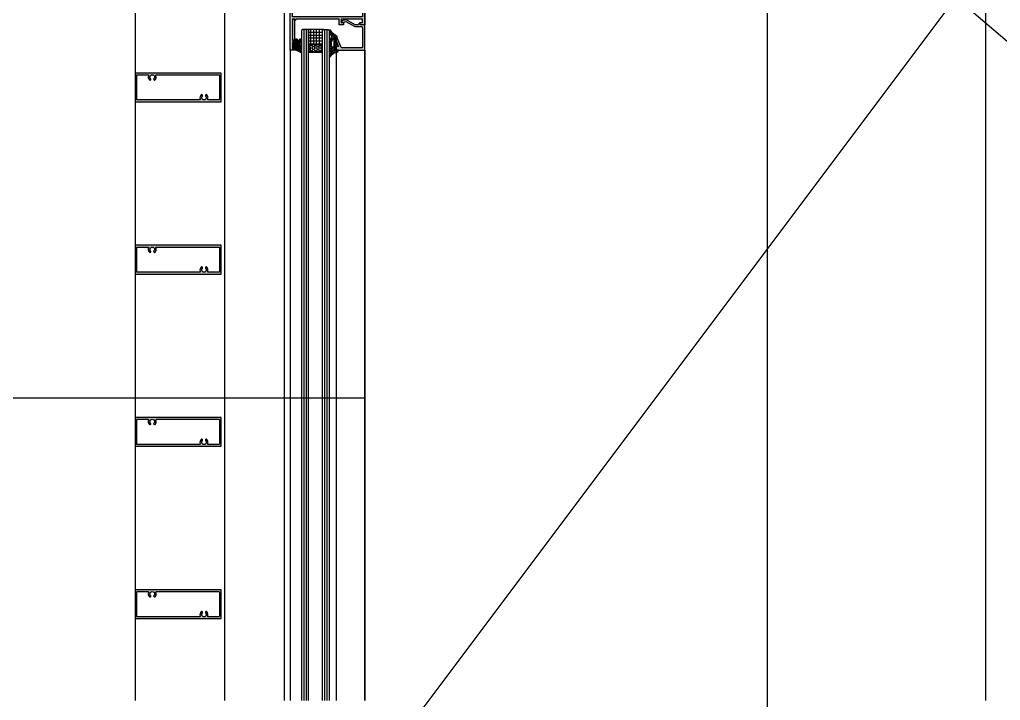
# Model space of a CAD drawing. Header units: millimetres. Extents: x 12351878 to 12381578, y 696206 to 738256.
# Drawn here: x 12366234 to 12367088, y 710082 to 710675 of the extents above; entities that cross this region are included whole.
import ezdxf

# ---------------------------------------------------------------- set-up
doc = ezdxf.new("R2010")
doc.units = ezdxf.units.MM
doc.header["$LTSCALE"] = 1000
doc.linetypes.add('HIDDENX2', pattern=[19.049999999999997, 12.7, -6.35])
for name, color, linetype in [('DIM_LEAD', 3, 'Continuous'), ('ELASTOMER-V', 241, 'Continuous'), ('EXTRUSION-V', 141, 'Continuous'), ('EXTRUSION1', 4, 'Continuous'), ('GLASS', 1, 'Continuous'), ('GLASS-V', 11, 'Continuous'), ('GZDI-J建筑-立面-后可见线', 252, 'Continuous'), ('SFC-ELASTOMER', 6, 'Continuous'), ('SFC-ELASTOMER-V', 241, 'Continuous'), ('SILICONE', 8, 'Continuous'), ('SILICONE-V', 9, 'Continuous'), ('STEEL-V', 71, 'Continuous'), ('SYMBOL', 7, 'Continuous'), ('型材断面填充', 254, 'Continuous')]:
    doc.layers.add(name, color=color, linetype=linetype)

# ---------------------------------------------------------------- blocks, each defined once
blk = doc.blocks.new('*U106')
at = {"layer": 'GLASS-V'}
h = blk.add_hatch(dxfattribs=at)
h.set_pattern_fill('HONEY', color=256, scale=10, angle=90.00000000005129, style=0)
h.set_pattern_definition([(90, (-12321.03796408039, 33808.00888865561), (1.082531749998322, 1.875000000000968), [1.25, -2.5]), (330.0000000000513, (-12321.03796408039, 33808.00888865561), (1.0825317570975, -1.874999995902255), [1.249999999999999, -2.499999999999999]), (30.00000000005117, (-12321.03796408039, 33808.00888865561), (2.165063507095822, 4.098712834856191e-09), [-2.5, 1.25])])
edge = h.paths.add_edge_path()
edge.add_arc((14.79910929997827, 4.750000000013268), 0.1999999999812534, 218.0000000213002, 270.000000021352, ccw=False)
edge.add_line((14.64150714931748, 4.626867704901088), (13.34239784976671, 6.289651782244619))
edge.add_arc((13.50000000039878, 6.412784077275204), 0.1999999999083817, 180.0000000158608, 218.0000000079471, ccw=False)
edge.add_line((13.3000000004904, 6.41278407721984), (13.29999999999927, 9.999999999992724))
edge.add_line((13.29999999999927, 9.999999999992724), (13.30000000049768, 13.58721592276561))
edge.add_arc((13.5000000005751, 13.58721592276845), 0.2000000000774289, 142.0000000087279, 180.0000000008142, ccw=False)
edge.add_line((13.34239784977399, 13.71034821785724), (14.64150714932475, 15.37313229507708))
edge.add_arc((14.79910930010489, 15.25000000002311), 0.2000000000394607, 90.00000001283718, 142.0000000128891, ccw=False)
edge.add_line((14.79910930006008, 15.45000000006257), (19.5, 15.4500000000553))
edge.add_arc((19.49999999997081, 15.25000000001447), 0.2000000000408306, -8.31317947813659e-09, 89.99999999163788, ccw=False)
edge.add_line((19.70000000001164, 15.24999999998545), (19.70000000000437, 4.749999999985448))
edge.add_arc((19.50000000002174, 4.750000000014637), 0.199999999982623, 269.99999999168676, 359.99999999163794, ccw=False)
edge.add_line((19.49999999999272, 4.550000000032014), (14.79910930005281, 4.550000000032014))
at = {"layer": 'SILICONE'}
h = blk.add_hatch(dxfattribs=at)
h.set_pattern_fill('DOTS', color=256, scale=3, angle=180.0000000000513, style=0)
h.set_pattern_definition([(180.0000000000513, (-6374.462927372681, 31639.097399508), (-0.09374999999983223, -0.1875000000000839), [0, -0.1875])])
edge = h.paths.add_edge_path()
edge.add_arc((-1.941122037311656, 14.79360796127968), 14.98974681236924, -4.61622269054061, 4.616222691750124, ccw=False)
edge.add_arc((13.47346561249102, 13.59635244526662), 0.4735537580721675, 140.894493704969, 181.1055062821419, ccw=False)
edge.add_line((13.10599462369282, 13.89504666043649), (14.40510392324359, 15.55783073766361))
edge.add_arc((14.79910930004684, 15.24999999998005), 0.5000000000126767, 89.99999999806562, 141.9999999981204, ccw=False)
edge.add_line((14.79910930006372, 15.74999999999272), (14.79910930006372, 15.99999999999272))
edge.add_line((14.79910930006372, 15.99999999999272), (13.0000000004693, 15.99999999999272))
h = blk.add_hatch(dxfattribs=at)
h.set_pattern_fill('DOTS', color=256, scale=3, angle=270.0000000000513, style=0)
h.set_pattern_definition([(270, (-6374.462927372681, 31639.097399508), (0.1875000000000839, -0.09374999999983223), [0, -0.1875])])
edge = h.paths.add_edge_path()
edge.add_arc((-1.941122037320786, 5.206392038844714), 14.98974681236928, 355.3837773081634, 364.6162226904543)
edge.add_arc((13.47346561248374, 6.403647554835247), 0.4735537580721674, 178.8944937178582, 219.1055062950311)
edge.add_line((13.10599462368555, 6.104953339665371), (14.40510392323631, 4.442169262314565))
edge.add_arc((14.79910930003028, 4.749999999998033), 0.5000000000053094, 218.000000002526, 270.0000000025807)
edge.add_line((14.79910930005281, 4.249999999992724), (14.79910930005281, 3.999999999992724))
edge.add_line((14.79910930005281, 3.999999999992724), (13.00000000045839, 4.000000000109139))
at = {"layer": 'SILICONE-V'}
h = blk.add_hatch(dxfattribs=at)
h.set_pattern_fill('ANSI37', color=256, scale=20, angle=135.0000000000513, style=0)
h.set_pattern_definition([(180.0000000000513, (-12319.03796408017, 33830.00888865561), (2.236993838300213e-12, -2.5), []), (270, (-12319.03796408017, 33830.00888865561), (2.5, 2.236993838300213e-12), [])])
edge = h.paths.add_edge_path()
edge.add_line((-1.178588718175888e-06, 16.99999986984767), (-1.091393642127514e-11, 3))
edge.add_line((-1.091393642127514e-11, 3), (0.9999999997562554, 4))
edge.add_line((0.9999999997562554, 4), (13.00000000045839, 4.000000001156877))
edge.add_arc((-2.77388727136618, 5.2321067786348), 15.82193435630852, 355.533664682018, 364.4663353396363)
edge.add_line((12.99999999999272, 6.464213562074292), (13, 13.53578643802757))
edge.add_arc((-1.768796351073247, 14.7678932218228), 14.82010232036705, 355.2310656027148, 364.7689343754617)
edge.add_line((13.0000000004693, 15.99999999999272), (0.9999999997671694, 16))
edge.add_line((0.9999999997671694, 16), (-1.178588718175888e-06, 16.99999986984767))
at = {"layer": 'GLASS'}
for points in [[(584.2326292899611, 15.99999999280687), (1.000000000014552, 16), (1.455191522836685e-11, 17), (2.182787284255028e-11, 21), (1.000000000021828, 22), (584.2326292899666, 21.99999999281414)], [(584.2326292899502, 3.999999992814141), (1.000000000003638, 4), (3.637978807091713e-12, 3), (-3.637978807091713e-12, -1), (0.999999999996362, -2), (584.2326292899393, -2.000000007193135)]]:
    blk.add_lwpolyline(points, dxfattribs=at)
at = {"layer": 'GLASS-V'}
for p, q in [((2.182787284255028e-11, 20), (584.2326292899647, 19.99999999281414)), ((1.818989403545856e-11, 18), (584.2326292899611, 17.99999999281414)), ((20, 13.16642135647999, -1.7978881e-09), (19.70000000001164, 13.1664213565964, -1.7978881e-09)), ((19.99999999976717, 12.58357864349091, -1.7978881e-09), (19.70000000001164, 12.58357864349091, -1.7978881e-09)), ((3.637978807091713e-12, 2), (584.2326292899484, 1.999999992806865)), ((0, 0), (584.2326292899411, -7.19313523850807e-09)), ((19.99999999975989, 7.416421356596402, -1.7978881e-09), (19.70000000000437, 7.416421356596402, -1.7978881e-09)), ((19.99999999999272, 6.83357864349091, -1.7978881e-09), (19.70000000000437, 6.83357864349091, -1.7978881e-09))]:
    blk.add_line(p, q, dxfattribs=at)
for points in [[(12.99999999999636, 9.999999999992724), (13.00000000049477, 13.58721592288202, -0.1673426090458938), (13.10599462369282, 13.89504666043649), (14.40510392324359, 15.55783073766361, -0.2308681911258128), (14.79910930006372, 15.74999999999272), (19.50000000000364, 15.74999999998545, -0.4142135623728181), (20, 15.24999999998545), (19.99999999999636, 9.999999999985448), (19.99999999999272, 4.749999999985448, -0.4142135623728182), (19.49999999999272, 4.249999999985448), (14.79910930005281, 4.249999999992724, -0.2308681911258127), (14.40510392323631, 4.442169262314565), (13.10599462368555, 6.104953339665371, -0.1673426090458939), (13.00000000048749, 6.41278407721984)], [(14.79910930005281, 4.550000000032014, -0.2308681911258009), (14.64150714931748, 4.626867704901088), (13.34239784976671, 6.289651782244619, -0.1673426090459228), (13.3000000004904, 6.41278407721984), (13.29999999999927, 9.999999999992724), (13.30000000049768, 13.58721592276561, -0.1673426090459228), (13.34239784977399, 13.71034821785724), (14.64150714932475, 15.37313229507708, -0.2308681911258008), (14.79910930006008, 15.45000000006257), (19.5, 15.4500000000553, -0.4142135623728455), (19.70000000001164, 15.24999999998545), (19.70000000000437, 4.749999999985448, -0.4142135623728457), (19.49999999999272, 4.550000000032014)]]:
    blk.add_lwpolyline(points, format="xyb", close=True, dxfattribs=at)
at = {"layer": 'SILICONE'}
for points in [[(-1.178588718175888e-06, 16.99999986984767), (-1.091393642127514e-11, 3), (0.9999999997562554, 4), (13.00000000045839, 4.000000001156877, 0.0389958772070897), (12.99999999999272, 6.464213562074292), (13, 13.53578643802757, 0.0416408462732699), (13.0000000004693, 15.99999999999272), (0.9999999997671694, 16)], [(13.0000000004693, 15.99999999999272, -0.0403059478358171), (13.00000000049477, 13.58721592288202, -0.1772764773543967), (13.10599462369282, 13.89504666043649), (14.40510392324359, 15.55783073766361, -0.2308681911258145), (14.79910930006372, 15.74999999999272), (14.79910930006372, 15.99999999999272)], [(13.00000000045839, 4.000000000109139, 0.040305947835817), (13.00000000048749, 6.41278407721984, 0.1772764773543967), (13.10599462368555, 6.104953339665371), (14.40510392323631, 4.442169262314565, 0.2308681911258146), (14.79910930005281, 4.249999999992724), (14.79910930005281, 3.999999999992724)]]:
    blk.add_lwpolyline(points, format="xyb", close=True, dxfattribs=at)
blk = doc.blocks.new('20210922-JT02')
at = {"layer": 'ELASTOMER-V'}
h = blk.add_hatch(dxfattribs=at)
h.set_pattern_fill('DOTS', color=256, scale=12, style=0)
h.set_pattern_definition([(0, (-10610.58331322278, 21230.3645781312), (0.375, 0.75), [0, -0.75])])
edge = h.paths.add_edge_path(flags=16)
edge.add_line((0.6910841894350597, 2.49998480395152), (0.6910841894350597, 1.675421803949575))
edge.add_arc((0.3910848287120502, 1.675421878102777), 0.2999993607230186, 259.3503806173094, 359.9999858377515, ccw=False)
edge.add_arc((-0.008915810565667925, 0.5598856767645793), 0.8900993528646544, 67.225649787435, 112.774350212565)
edge.add_arc((-0.408916449843386, 1.675421878102777), 0.2999993607230186, 180.0000141622484, 280.6496193826906, ccw=False)
edge.add_line((-0.7089158105663955, 1.675421803949575), (-0.7089158105663955, 2.49998480395152))
edge.add_arc((-0.2089161841039872, 2.499985177489112), 0.4999996264625478, 89.99995719571302, 180.0000428042869, ccw=False)
edge.add_line((-0.2089158105663955, 2.99998480395152), (0.1910841894350597, 2.99998480395152))
edge.add_arc((0.1910845629726514, 2.499985177489112), 0.499999626462548, -4.2804286920272716e-05, 90.00004280428698, ccw=False)
edge = h.paths.add_edge_path()
edge.add_arc((3.908976698235549, 3.39998466233632), 0.2999998583939332, 270.0000938131097, 324.9999979712421, ccw=False)
edge.add_line((3.908977189439611, 3.099984803942789), (2.403785189417249, 3.099984803942789))
edge.add_line((2.403785189417249, 3.099984803942789), (2.068730189414055, 3.189762803951453))
edge.add_arc((1.991084587162095, 2.899984614490366), 0.3000003977270949, 75.00004235583343, 179.9999638167446)
edge.add_line((1.69108418943506, 2.899984803945699), (1.69108418943506, 2.080182803947537))
edge.add_arc((1.991084391983804, 2.080182630489508), 0.3000002025487946, 179.9999668719791, 254.9999136747344)
edge.add_line((1.913438189432782, 1.790404803941783), (2.242848189438519, 1.702139803943282))
edge.add_arc((2.191084571346175, 1.50895459830513), 0.1999999895886631, -49.99996154053548, 75.00005582718899, ccw=False)
edge.add_line((2.319642189431761, 1.355745803950413), (1.519015189413039, 0.6839408039450063))
edge.add_arc((0.8762272322286776, 1.44998638337992), 1.00000109383591, 252.3086814419097, 309.9999734026964, ccw=False)
edge.add_arc((-0.00891581058021984, -0.532587357594539), 1.182572815288895, 60.55969730583502, 119.440302694165)
edge.add_arc((-0.8940588533891173, 1.44998638337992), 1.00000109383591, 230.0000265973036, 287.6913185580903, ccw=False)
edge.add_line((-1.536846810573479, 0.6839408039450063), (-2.337473810563097, 1.355745803950413))
edge.add_arc((-2.208916192477511, 1.50895459830513), 0.1999999895886633, 104.99994417281101, 229.9999615405355, ccw=False)
edge.add_line((-2.260679810569854, 1.702139803943282), (-1.931269810564118, 1.790404803941783))
edge.add_arc((-2.00891601311514, 2.080182630489508), 0.3000002025487944, 285.0000863252656, 360.0000331280209)
edge.add_line((-1.708915810566396, 2.080182803947537), (-1.708915810566396, 2.899984803945699))
edge.add_arc((-2.008916208307983, 2.8999846144792), 0.3000003977416469, 3.61853879368947e-05, 104.9999576462991)
edge.add_line((-2.086561810574494, 3.189762803951453), (-2.421616810577689, 3.099984803942789))
edge.add_line((-2.421616810577689, 3.099984803942789), (-5.308915810554026, 3.099984803942789))
edge.add_arc((-5.308916034683858, 3.39998457983042), 0.2999997758877149, 179.9999571971026, 270.00004280567657, ccw=False)
edge.add_line((-5.608915810571489, 3.399984803945699), (-5.608915810571489, 3.575720803950389))
edge.add_arc((-5.308915322956496, 3.575720533259821), 0.3000004876151148, 135.0000292946491, 179.9999483019936, ccw=False)
edge.add_line((-5.521047810569144, 3.787852803950955), (-5.296783810579655, 4.012116803940444))
edge.add_arc((-5.084651539881245, 3.79998431631023), 0.3000004876326806, 90.00005169661682, 134.9999707039613, ccw=False)
edge.add_line((-5.084651810564537, 4.099984803942789), (-3.908915810559847, 4.099984803942789))
edge.add_arc((-3.908915790419506, 4.299984858695594), 0.2000000547528061, 269.9999942302188, 408.3414742456102)
edge.add_arc((-17.10208216542537, -3.617025141553972), 15.57730444825742, 31.18696945884513, 40.4353869118337)
edge.add_arc((-4.908915162331188, 7.099970669671747), 0.7000004784896596, 114.05715806726491, 241.2501605951819, ccw=False)
edge.add_arc((0.00684313899150002, -20.3076352302267), 28.52498500155421, 95.72597707601437, 100.50581458349228, ccw=False)
edge.add_arc((-2.340267341341215, 3.100046960093861), 4.999923617367508, 89.999948080232, 95.72604241663782, ccw=False)
edge.add_line((-2.340262810555942, 8.099970577459317), (-2.236106810569254, 8.098079577466706))
edge.add_arc((-2.197253407442831, 7.699970614611005), 0.4000004165504656, -77.2556495254841, 95.57412301154409, ccw=False)
edge.add_arc((-0.7941292147834615, -5.477175339852534), 12.85442669883908, 95.87107339914485, 104.6399216621182)
edge.add_arc((-5.688398205480016, 1.032309596524952), 6.151729788825579, 56.26622458540987, 74.48630270872479, ccw=False)
edge.add_arc((-2.108915227485826, 6.399970862996192), 0.3000004425631704, 237.040609489251, 284.9999187041785)
edge.add_line((-2.031269810571757, 6.110192577456473), (-0.8923878105724725, 6.41535557746829))
edge.add_arc((-2.186470345399236, 11.24495974894332), 4.999972605932223, 284.9999335577825, 306.4150549927792)
edge.add_arc((3.94146853973499, 1.979241889402588), 6.120739549162598, 89.89206239730021, 121.08073250900159, ccw=False)
edge.add_line((3.952999189436014, 8.099970577459317), (5.324875189426166, 8.099970577459317))
edge.add_arc((5.322758506633895, 7.29662166688354), 0.8033516991139869, -35.15098129924007, 89.8490360684844, ccw=False)
edge.add_line((5.979609189436815, 6.83410557746538), (4.154722189432505, 3.227911803951429))
for points in [[(4.154722189432505, 3.227911803951429, -0.244698), (3.908977189439611, 3.099984803942789), (2.403785189417249, 3.099984803942789), (2.068730189414055, 3.189762803951453, 0.493145), (1.69108418943506, 2.899984803945699), (1.69108418943506, 2.080182803947537, 0.339454), (1.913438189432782, 1.790404803941783), (2.242848189438519, 1.702139803943282, -0.606815), (2.319642189431761, 1.355745803950413), (1.519015189413039, 0.6839408039450063, -0.257181), (0.5723381894131307, 0.4972778039445984, 0.2627210371911501), (-0.5901698105735704, 0.4972778039445984, -0.257181), (-1.536846810573479, 0.6839408039450063), (-2.337473810563097, 1.355745803950413, -0.606815), (-2.260679810569854, 1.702139803943282), (-1.931269810564118, 1.790404803941783, 0.339454), (-1.708915810566396, 2.080182803947537), (-1.708915810566396, 2.899984803945699, 0.493145), (-2.086561810574494, 3.189762803951453), (-2.421616810577689, 3.099984803942789), (-5.308915810554026, 3.099984803942789, -0.414214), (-5.608915810571489, 3.399984803945699), (-5.608915810571489, 3.575720803950389, -0.198912), (-5.521047810569144, 3.787852803950955), (-5.296783810579655, 4.012116803940444, -0.198912), (-5.084651810564537, 4.099984803942789), (-3.908915810559847, 4.099984803942789, 0.689477), (-3.775977810564655, 4.449408803942788, 0.04037575255588358), (-5.245605810547204, 6.486260577454232, -0.619984), (-5.194268810564608, 7.739168577463715, -0.020859), (-2.839119810554621, 8.07502257746819, -0.02499), (-2.340262810555942, 8.099970577459317), (-2.236106810569254, 8.098079577466706, -0.939307), (-2.109012810573404, 7.309824577459949, 0.03828), (-4.043002810563848, 6.959910577454139, -0.07966799999999999), (-2.272128810554932, 6.148253577455762, 0.212371), (-2.031269810571757, 6.110192577456473), (-0.8923878105724725, 6.41535557746829, 0.09371399999999999), (0.7816651894518145, 7.221292577465647, -0.1369325973833578), (3.952999189436014, 8.099970577459317), (5.324875189426166, 8.099970577459317, -0.606815), (5.979609189436815, 6.83410557746538), (4.154722189432505, 3.227911803951429)], [(0.6910841894350597, 2.49998480395152), (0.6910841894350597, 1.675421803949575, -0.469763), (0.3356441894211457, 1.380589803949988, 0.2014024427731061), (-0.3534758105524816, 1.380589803949988, -0.469763), (-0.7089158105663955, 1.675421803949575), (-0.7089158105663955, 2.49998480395152, -0.414214), (-0.2089158105663955, 2.99998480395152), (0.1910841894350597, 2.99998480395152, -0.414214), (0.6910841894350597, 2.49998480395152)]]:
    blk.add_lwpolyline(points, format="xyb", close=True)
blk = doc.blocks.new('20210923-LC06')
at = {"layer": '型材断面填充', "linetype": 'ByBlock'}
h = blk.add_hatch(color=256, dxfattribs=at)
h.paths.add_polyline_path([(75, 12.5), (0, 12.5), (0, -12.5), (75, -12.5)])
edge = h.paths.add_edge_path(flags=16)
edge.add_arc((72.99999999999272, 10.5), 0.5, 0, 90, ccw=False)
edge.add_line((73.49999999999272, 10.5), (73.49999999999272, -10.5))
edge.add_arc((72.99999999999272, -10.5), 0.5, -90, 0, ccw=False)
edge.add_line((72.99999999999272, -11), (63.70809924347122, -11))
edge.add_arc((63.70809924347122, -10.5), 0.5, 157.9756871616606, 270, ccw=False)
edge.add_arc((59.99999999996362, -8.999999999923602), 3.49999999999024, 337.9756871617368, 405.5224881743313)
edge.add_arc((61.96176195076987, -7.002128601492586), 0.6999999863657048, 45.52248817439985, 150.0000000002586)
edge.add_line((61.35554417992535, -6.652128608311614), (61.30384047733969, -6.741682048123039))
edge.add_arc((61.91005825998582, -7.091682048114308), 0.6999999999930533, 150.000000000497, 224.9738861260881)
edge.add_arc((59.99999999498687, -8.999999999916326), 1.99999999646012, -224.97388637242545, 44.97388612635791, ccw=False)
edge.add_arc((58.08994174066902, -7.091682042391767), 0.6999999964802336, 315.0261136276913, 389.999999996758)
edge.add_line((58.69615952028835, -6.741682044186746), (58.64445582000917, -6.652128608351632))
edge.add_arc((58.0382380491501, -7.002128601496224), 0.6999999863618294, 29.99999999656709, 134.4775118258088)
edge.add_arc((59.99999999995634, -8.999999999923602), 3.499999999985485, 134.4775118257521, 202.0243128383078)
edge.add_arc((56.29190075644874, -10.5), 0.5000000000078625, -89.99999999916622, 22.024312838026788, ccw=False)
edge.add_line((56.29190075645602, -11), (2, -11))
edge.add_arc((2, -10.5), 0.5, 180, 270, ccw=False)
edge.add_line((1.5, -10.5), (1.5, 10.5))
edge.add_arc((2, 10.5), 0.5, 90, 180, ccw=False)
edge.add_line((2, 11), (11.2919007564924, 11))
edge.add_arc((11.29190075648512, 10.49999999998909), 0.5000000000109139, -22.024313129871473, 89.99999999916622, ccw=False)
edge.add_arc((15.00000000499858, 8.999999975909304), 3.500000013615411, 157.9756868698486, 225.5224875408107)
edge.add_arc((13.03823803211708, 7.002128599175194), 0.7000000000041585, 225.5224875403132, 330.0000000028977)
edge.add_line((13.64445581477776, 6.652128599209391), (13.696159520332, 6.741682044186746))
edge.add_arc((13.0899417407054, 7.091682042388129), 0.6999999964831274, 330.0000000037976, 404.9738863725193)
edge.add_arc((14.99999999501597, 8.999999999916326), 1.999999996458775, -44.97388612598962, 224.9738863725727, ccw=False)
edge.add_arc((16.9100582600222, 7.091682048121584), 0.6999999999878389, 135.0261138737017, 209.9999999998008)
edge.add_line((16.30384047738335, 6.741682048130315), (16.355544179969, 6.652128608307976))
edge.add_arc((16.96176195081352, 7.002128601492586), 0.6999999863692359, 209.9999999999993, 314.4775118253916)
edge.add_arc((15.00000000002183, 8.999999999923602), 3.499999999983077, 314.477511825457, 382.0243128382527)
edge.add_arc((18.70809924351488, 10.49999999999272), 0.4999999999930083, 90, 202.0243128382656, ccw=False)
edge.add_line((18.70809924351488, 10.99999999998545), (72.99999999999272, 11))
at = {"color": 0, "linetype": 'ByBlock'}
blk.add_lwpolyline([(75, 12.5), (0, 12.5), (0, -12.5), (75, -12.5)], close=True, dxfattribs=at)
blk.add_lwpolyline([(72.99999999999272, 11, -0.4142135623731147), (73.49999999999272, 10.5), (73.49999999999272, -10.5, -0.4142135623730951), (72.99999999999272, -11), (63.70809924347122, -11, -0.5318455158548693), (63.24458683803095, -10.31249999998909, 0.303569696419431), (62.45220242653158, -6.502660764042957, 0.4903143928775128), (61.35554417992535, -6.652128608311614), (61.30384047733969, -6.741682048123039, 0.339327190915275), (61.41485796841152, -7.586431147374242, -2.41265831870223), (58.58514202763035, -7.586431141295179, 0.339327192099483), (58.69615952028835, -6.741682044186746), (58.64445582000917, -6.652128608351632, 0.4903143928944151), (57.54779757338838, -6.502660764050233, 0.3035696964186377), (56.75541316189629, -10.31249999998909, -0.5318455158544906), (56.29190075645602, -11), (2, -11, -0.4142135623730951), (1.5, -10.5), (1.5, 10.5, -0.4142135623730951), (2, 11), (11.2919007564924, 11, -0.5318455174885397), (11.75541316098679, 10.31249999761349, 0.3035696947912896), (12.5477975412723, 6.502660757421836, 0.4903143963226426), (13.64445581477776, 6.652128599209391), (13.696159520332, 6.741682044186746, 0.3393271920984405), (13.58514202766673, 7.586431141295179, -2.412658318694041), (16.41485796845518, 7.58643114737788, 0.3393271909152766), (16.30384047738335, 6.741682048130315), (16.355544179969, 6.652128608307976, 0.49031439287499), (17.45220242657524, 6.502660764039319, 0.3035696964197462), (18.24458683808189, 10.31249999998545, -0.5318455158541423), (18.70809924351488, 10.99999999998545)], format="xyb", close=True, dxfattribs=at)
blk = doc.blocks.new('20210922-LC02')
at = {"layer": '型材断面填充', "linetype": 'ByBlock'}
h = blk.add_hatch(color=256, dxfattribs=at)
edge = h.paths.add_edge_path(flags=16)
edge.add_line((13.00000322275264, 62.500004285248), (13.00000322285268, 2.500000007777999))
edge.add_arc((12.50000322285268, 2.500000007777999), 0.5, -89.99999996477351, 0, ccw=False)
edge.add_line((12.50000322316009, 2.000000007777999), (8.231602136373112, 2.000000005151378))
edge.add_arc((8.23160213607298, 2.500000005151378), 0.5, 190.0000000157251, 270.00000003439277, ccw=False)
edge.add_line((7.739198259590921, 2.413175916182809), (7.338292741342229, 4.686824089614674))
edge.add_arc((6.845888864860171, 4.600000000646105), 0.4999999999997798, 10.00000001572509, 90.00000000604479)
edge.add_line((6.845888864807421, 5.100000000646105), (2.500004421928679, 5.10000000018772))
edge.add_arc((2.500004421885023, 5.600000000194996), 0.500000000007276, 180.0000000667011, 270.00000000500256, ccw=False)
edge.add_line((2.000004421877748, 5.599999999612919), (2.000004359460945, 62.50000428468047))
edge.add_arc((2.500004359453669, 62.50000428525527), 0.499999999992724, 90, 180.0000000658673, ccw=False)
edge.add_line((2.500004359453669, 63.000004285248), (12.50000322275264, 63.000004285248))
edge.add_arc((12.50000322275264, 62.500004285248), 0.5, 0, 90, ccw=False)
edge = h.paths.add_edge_path()
edge.add_arc((5.624264069469064, 0.300000001276203), 0.2999999999810825, 225.0000000176868, 270.0000000149382, ccw=False)
edge.add_line((5.412132035191462, 0.0878679668676341), (5.087867966283738, 0.4121320355698117))
edge.add_arc((5.292152450439971, 0.6318314883028506), 0.2999999999969582, 166.8660506308983, 227.0822104571866, ccw=False)
edge.add_arc((5.300000000737782, 0.7000000012194505), 0.2999999999901775, 90.0000000166753, 180.0000000277921, ccw=False)
edge.add_line((5.300000000650471, 1.000000001207809), (5.600000000617001, 1.00000000129512))
edge.add_arc((5.60000000052969, 1.300000001290755), 0.2999999999956344, 270.0000000166752, 370.0000000153707)
edge.add_line((5.895442326413104, 1.352094454668986), (5.630951854944215, 2.852094454603503))
edge.add_arc((5.335509529082628, 2.800000001225271), 0.2999999999721339, 10.00000001609464, 90.00000001806485)
edge.add_line((5.335509528988041, 3.100000001199078), (1.664490471011959, 3.100000000064028))
edge.add_arc((1.664490471112003, 2.800000000082946), 0.2999999999810825, 90.00000001910708, 170.0000000152791)
edge.add_line((1.369048145212219, 2.852094453301106), (1.104557674585521, 1.352094453272002))
edge.add_arc((1.40000000055079, 1.300000000046566), 0.3000000000477085, 170.0000000160823, 270.0000000166752)
edge.add_line((1.400000000638101, 1), (1.700000000839282, 1.000000000087311))
edge.add_arc((1.709758729813984, 0.7001587633712916), 0.3000000000443233, -14.654060669926082, 91.8641087925539, ccw=False)
edge.add_arc((1.700000000748332, 0.6242640688433312), 0.3000000000301952, -44.999999982804525, 2.7791884349426255e-09, ccw=False)
edge.add_line((1.912132035189643, 0.4121320345293498), (1.587867966563863, 0.08786796569620492))
edge.add_arc((1.375735932178941, 0.2999999999374268), 0.2999999999393411, 269.9999999986104, 315.00000001940634, ccw=False)
edge.add_line((1.375735932171665, 0), (0, 0))
edge.add_line((0, 0), (-1.818989403545856e-12, 8.655628469205112))
edge.add_line((-1.818989403545856e-12, 8.655628469205112), (-4.043153592479939, 8.813495291826257))
edge.add_arc((-3.890202665206743, 9.403799286905269), 0.6097973374490678, 104.5261922087627, 255.4738078161085, ccw=False)
edge.add_line((-4.043153592736417, 9.994103281918797), (-1.818989403545856e-12, 10.16506161871803))
edge.add_line((-1.818989403545856e-12, 10.16506161871803), (-2.382876118645072e-09, 18.00000439462747))
edge.add_line((-2.382876118645072e-09, 18.00000439462747), (-4.500000002382876, 18.00000439341238))
edge.add_line((-4.500000002382876, 18.00000439341238), (-4.500000003463356, 22.00000439341238))
edge.add_arc((-4.000000003461537, 22.00000439355063), 0.500000000001819, 90.0000000147993, 180.0000000158415, ccw=False)
edge.add_line((-4.000000003590685, 22.50000439355063), (-3.000000003576133, 22.50000439381984))
edge.add_line((-3.000000003576133, 22.50000439381984), (-3.000000002906745, 20.00000439381984))
edge.add_line((-3.000000002906745, 20.00000439381984), (-2.935848897323012e-09, 20.00000439462019))
edge.add_line((-2.935848897323012e-09, 20.00000439462019), (-8.290953701362014e-09, 40.00000439462019))
edge.add_line((-8.290953701362014e-09, 40.00000439462019), (-3.000000008290954, 40.00000439381984))
edge.add_line((-3.000000008290954, 40.00000439381984), (-3.000000007650669, 37.50000439381984))
edge.add_line((-3.000000007650669, 37.50000439381984), (-4.00000000763248, 37.5000043935579))
edge.add_arc((-4.000000007767085, 38.0000043935579), 0.5, 180.0000000150077, 270.00000001542463, ccw=False)
edge.add_line((-4.500000007767085, 38.00000439342693), (-4.500000008814823, 42.00000439341238))
edge.add_line((-4.500000008814823, 42.00000439341238), (-8.843926480039954e-09, 42.00000439462747))
edge.add_line((-8.843926480039954e-09, 42.00000439462747), (1.143710687756538e-05, 59.50000203882519))
edge.add_line((1.143710687756538e-05, 59.50000203882519), (-0.9999055644893815, 59.50000219870708))
edge.add_line((-0.9999055644893815, 59.50000219870708), (-1.499923565055724, 60.00000651217124))
edge.add_line((-1.499923565055724, 60.00000651217124), (-1.499932565238851, 60.74998796438013))
edge.add_arc((-1.24994933000562, 60.74999696405575), 0.2499832353952297, 90.00100836762567, 180.0020627120447, ccw=False)
edge.add_line((-1.249953729544359, 60.99998019941268), (9.244116881745867e-06, 61.00000219790672))
edge.add_line((9.244116881745867e-06, 61.00000219790672), (1.021810385282151e-05, 62.99998592787597))
edge.add_line((1.021810385282151e-05, 62.99998592787597), (-21.19999054257278, 63.00000167413236))
edge.add_line((-21.19999054257278, 63.00000167413236), (-21.19999202806684, 61.00000219795038))
edge.add_line((-21.19999202806684, 61.00000219795038), (-19.95002659492457, 60.99998019941268))
edge.add_arc((-19.9500309944633, 60.74999696405575), 0.2499832353956363, -0.0020627120446761182, 89.99899163237433, ccw=False)
edge.add_line((-19.70004775923007, 60.74998796438013), (-19.7000567594132, 60.00000651217124))
edge.add_line((-19.7000567594132, 60.00000651217124), (-20.20007475997954, 59.50000219870708))
edge.add_line((-20.20007475997954, 59.50000219870708), (-21.1999917615758, 59.50000203882519))
edge.add_line((-21.1999917615758, 59.50000203882519), (-21.20000012401579, 50.10000253350881))
edge.add_arc((-20.70000012401761, 50.10000216213666), 0.4999999999983189, 179.9999574438861, 269.9999534364026)
edge.add_line((-20.70000053036165, 49.60000216213666), (-16.49999629341801, 49.59999874882487))
edge.add_arc((-16.49999669976387, 49.09999874883215), 0.4999999999928891, 2.979620001042349e-05, 89.99995343619418, ccw=False)
edge.add_line((-15.99999669977115, 49.09999900885305), (-15.99999482760359, 45.50000425038888))
edge.add_arc((-16.49999482760904, 45.50000399036799), 0.5000000000055246, -89.9999428013345, 2.979620001042349e-05, ccw=False)
edge.add_line((-16.49999432845652, 45.00000399036071), (-17.37573630966654, 44.99999966339237))
edge.add_arc((-17.37573660916132, 45.29999966334435), 0.2999999999521282, 224.9999534363291, 270.00005719929084, ccw=False)
edge.add_line((-17.58786881588094, 45.08786780141963), (-17.91213262108067, 45.41213213367882))
edge.add_arc((-17.70000041429557, 45.62426399565447), 0.3000000000346204, 179.9999534496039, 224.9999534343639, ccw=False)
edge.add_arc((-17.70975908171204, 45.7001586981205), 0.3000000000473347, 91.8640622550214, 194.6540141241192, ccw=False)
edge.add_line((-17.71951756714589, 45.99999994276732), (-17.40000010896074, 45.99999968309567))
edge.add_arc((-17.39999986515795, 46.29999968314223), 0.3000000000466652, 269.9999534370975, 369.9999534379202)
edge.add_line((-17.10455749687389, 46.35209389635565), (-17.36904674891957, 47.85209411125106))
edge.add_arc((-17.66448911714178, 47.79999989805219), 0.2999999999825969, 9.999953437234367, 89.99995343605522)
edge.add_line((-17.66448887333354, 48.09999989803327), (-21.3355079313078, 48.10000288143056))
edge.add_arc((-21.33550817511241, 47.80000288145675), 0.2999999999739056, 89.99995343675003, 169.9999534393368)
edge.add_line((-21.63095045865703, 47.85209757483972), (-21.89544214869602, 46.35209778977878))
edge.add_arc((-21.59999986513139, 46.30000309638854), 0.2999999999955071, 169.9999534386318, 269.999953438487)
edge.add_line((-21.60000010892691, 46.0000030963929), (-21.30000010897311, 46.00000285259739))
edge.add_arc((-21.30000035276862, 45.70000285260903), 0.2999999999884576, -4.657401939311967e-05, 89.99995343848713, ccw=False)
edge.add_arc((-21.29215285783357, 45.63183433329687), 0.2999999999781843, -42.91783611891691, 13.133902827443194, ccw=False)
edge.add_line((-21.07245357117972, 45.42754967055953), (-21.41213288450854, 45.08787090934493))
edge.add_arc((-21.62426474645326, 45.30000311608455), 0.2999999999805992, 269.999942801404, 314.99995343632906, ccw=False)
edge.add_line((-21.62426504594441, 45.00000311610347), (-22.50000247619028, 45.00000399036799))
edge.add_arc((-22.50000197703775, 45.50000399036799), 0.5000000000002491, 179.9999724958154, 269.9999428013345, ccw=False)
edge.add_line((-23.00000197703775, 45.50000423038728), (-22.99999381631824, 62.49999712883437))
edge.add_arc((-23.49999381631642, 62.49999736885366), 0.4999999999982386, 359.9999724958154, 449.9999724958154)
edge.add_line((-23.49999357629713, 62.99999736885366), (-37.49999917285822, 63.00000408945198))
edge.add_arc((-37.49999893283893, 63.50000408945198), 0.5000000000000576, 180, 269.99997249581537, ccw=False)
edge.add_line((-37.99999893283893, 63.50000408945198), (-37.9999989328353, 64.50000432946399))
edge.add_arc((-37.4999989328353, 64.50000432946399), 0.5, 89.99999999874939, 180, ccw=False)
edge.add_line((-37.49999893282438, 65.00000432946399), (20.00000092526716, 65.00000432823435))
edge.add_line((20.00000092526716, 65.00000432823435), (20.00000091376933, 61.70000449773943))
edge.add_arc((19.30000091376496, 61.70000450018415), 0.7000000000043656, 270.00000757890865, 359.9999997998968, ccw=False)
edge.add_line((19.3000010063588, 61.00000450017978), (18.00000257531065, 61.00000432823435))
edge.add_line((18.00000257531065, 61.00000432823435), (18.00000259204535, 63.00000428479689))
edge.add_line((18.00000259204535, 63.00000428479689), (15.00000322544474, 63.000004285248))
edge.add_line((15.00000322544474, 63.000004285248), (15.00000322278356, 44.50000433092646))
edge.add_line((15.00000322278356, 44.50000433092646), (18.00000258938053, 44.5000042814936))
edge.add_line((18.00000258938053, 44.5000042814936), (18.00000258938235, 46.50000398434349))
edge.add_line((18.00000258938235, 46.50000398434349), (19.30000091378133, 46.50000398435077))
edge.add_arc((19.30000091378497, 45.80000398435368), 0.6999999999970896, -5.956053428235464e-10, 90.0000000002978, ccw=False)
edge.add_line((20.00000091378206, 45.8000039843464), (19.99997209341927, 42.49996066454332))
edge.add_line((19.99997209341927, 42.49996066454332), (15.00004456736315, 42.50000433056994))
edge.add_line((15.00004456736315, 42.50000433056994), (14.9997170675033, 5.000009184688679))
edge.add_line((14.9997170675033, 5.000009184688679), (15.60004641382329, 5.000004005283699))
edge.add_line((15.60004641382329, 5.000004005283699), (16.10006441438964, 4.499999691812263))
edge.add_line((16.10006441438964, 4.499999691812263), (16.10007341457458, 4.25001823961793))
edge.add_arc((15.85009017933953, 4.250009239927749), 0.2499832353970492, -89.99851712001907, 0.0020627153800205633, ccw=False)
edge.add_line((15.85009664919016, 4.000026004614483), (15.00007341452147, 4.000004005036317))
edge.add_line((15.00007341452147, 4.000004005036317), (15.00007341452692, 2.000000005064066))
edge.add_line((15.00007341452692, 2.000000005064066), (33.70000045966299, 2.000000005042239))
edge.add_line((33.70000045966299, 2.000000005042239), (33.70000045966663, 4.000004005036317))
edge.add_line((33.70000045966663, 4.000004005036317), (32.84997722499793, 4.000026004614483))
edge.add_arc((32.84998369484856, 4.250009239927749), 0.2499832353969896, 179.99793728462, 269.998517120019, ccw=False)
edge.add_line((32.60000045961351, 4.25001823961793), (32.60000945979846, 4.499999691812263))
edge.add_line((32.60000945979846, 4.499999691812263), (33.1000274603648, 5.000004005283699))
edge.add_line((33.1000274603648, 5.000004005283699), (35.64996045967018, 5.000026005036489))
edge.add_line((35.64996045967018, 5.000026005036489), (36.09996045962907, 4.4000260050816))
edge.add_arc((35.89996045965927, 4.250026005101972), 0.2499999999636202, -89.99842428819801, 36.86989764626088, ccw=False)
edge.add_line((35.89996733499902, 4.000026005232939), (35.10000045966626, 4.000004005050869))
edge.add_line((35.10000045966626, 4.000004005050869), (35.10000045966808, 1.900018567030202))
edge.add_line((35.10000045966808, 1.900018567030202), (40.60000045966444, 1.900018567030202))
edge.add_line((40.60000045966444, 1.900018567030202), (40.59996045966727, 4.000026005043765))
edge.add_line((40.59996045966727, 4.000026005043765), (39.79996046023371, 4.000026005051041))
edge.add_arc((39.79996046022643, 4.250026005043765), 0.249999999992724, 143.1266493548538, 270.00000000166756, ccw=False)
edge.add_line((39.599969500523, 4.400038058010978), (40.05000045966881, 5.000004005043593))
edge.add_line((40.05000045966881, 5.000004005043593), (41.70000039065781, 4.999996005091816))
edge.add_line((41.70000039065781, 4.999996005091816), (42.00000045968591, 4.699993246482336))
edge.add_line((42.00000045968591, 4.699993246482336), (42.00000106716288, 5.064066499471664e-09))
edge.add_line((42.00000106716288, 5.064066499471664e-09), (5.62426406954728, 1.29512045532465e-09))
h = blk.add_hatch(color=256, dxfattribs=at)
edge = h.paths.add_edge_path()
edge.add_line((20.00000092526716, 65.0000044332919), (19.97075465965827, 61.00001077528577))
edge.add_line((19.97075465965827, 61.00001077528577), (18.42075465965718, 61.00001077528577))
edge.add_line((18.42075465965718, 61.00001077528577), (18.18985465965852, 60.84561077528633))
edge.add_line((18.18985465965852, 60.84561077528633), (18.24405465965719, 60.57321077529195))
edge.add_line((18.24405465965719, 60.57321077529195), (19.97075465965827, 58.84641077528795))
edge.add_line((19.97075465965827, 58.84641077528795), (19.97075465965827, 56.68312397227419))
edge.add_line((19.97075465965827, 56.68312397227419), (15.77386812241093, 49.09969639535848))
edge.add_arc((16.64881423636696, 48.61547609665347), 1.000000000002366, 151.0385988746187, 195.0001083628347)
edge.add_line((15.68288889957876, 48.35665522470663), (16.58230587917024, 45.00001075326873))
edge.add_line((16.58230587917024, 45.00001075326873), (17.97075465965827, 45.00001075326145))
edge.add_line((17.97075465965827, 45.00001075326145), (17.97075465965827, 46.00001075326145))
edge.add_line((17.97075465965827, 46.00001075326145), (17.29109424405033, 48.53691763203096))
edge.add_line((17.29109424405033, 48.53691763203096), (21.57075465965681, 56.2699107752851))
edge.add_line((21.57075465965681, 56.2699107752851), (21.57075465956041, 62.00000443303725))
edge.add_arc((22.57075465956142, 62.00000443305078), 1.000000000001016, 90.00000000078768, 180.0000000007755, ccw=False)
edge.add_line((22.57075465954767, 63.0000044330518), (39.50000106641346, 63.00000443324097))
edge.add_arc((39.50000106641892, 62.50000443324097), 0.5, 0, 90.00000000062528, ccw=False)
edge.add_line((40.00000106641892, 62.50000443324097), (40.00000106641346, 44.89258251513093))
edge.add_arc((39.50000106641441, 44.89258251513233), 0.4999999999990479, 291.8014094816236, 359.9999999998396, ccw=False)
edge.add_line((39.6856964045528, 44.42834416967526), (31.8143007280014, 41.27978589978011))
edge.add_arc((31.9999960661407, 40.81554755432438), 0.4999999999981393, 111.8014094817779, 179.9999999999935)
edge.add_line((31.49999606614256, 40.81554755432444), (31.49999606614256, 40.50000011055818))
edge.add_arc((31.99999606614256, 40.50000011055818), 0.5, 180, 270.0000000031266)
edge.add_line((31.99999606616984, 40.00000011055818), (33.94222634529251, 40.00000011066732))
edge.add_arc((33.942226341595, 40.30000011078673), 0.3000000001194181, 270.0000007061734, 291.8014101925872)
edge.add_line((34.05364354797894, 40.02145710478362), (38.31430572840873, 41.72572197655973))
edge.add_arc((38.5000010664418, 41.26148363109002), 0.4999999999716633, -1.756848178047221e-08, 111.8014094698807, ccw=False)
edge.add_line((39.00000106641346, 41.26148363093671), (39.00000106635525, 40.30000011141237))
edge.add_arc((39.30000106670013, 40.3000001110122), 0.3000000003448804, 179.9999999235717, 269.9999999207924)
edge.add_line((39.3000010662854, 40.00000011066732), (41.70000106665793, 40.00000011066732))
edge.add_arc((41.70000106616317, 40.30000011091761), 0.3000000002502929, 270.0000000944931, 360.0000000944932)
edge.add_line((42.00000106641346, 40.30000011141237), (42.00000106641892, 65.0000044332919))
edge.add_line((42.00000106641892, 65.0000044332919), (20.00000092526716, 65.0000044332919))
at = {"color": 0, "linetype": 'ByBlock'}
for points in [[(5.62426406954728, 1.29512045532465e-09, -0.1989123673671906), (5.412132035191462, 0.0878679668676341), (5.087867966283738, 0.4121320355698117, -0.2689603403731751), (5.000000000747605, 0.7000000010739313, -0.4142135624299237), (5.300000000650471, 1.000000001207809), (5.600000000617001, 1.00000000129512, 0.4663076581480687), (5.895442326413104, 1.352094454668986), (5.630951854944215, 2.852094454603503, 0.3639702342759379), (5.335509528988041, 3.100000001199078), (1.664490471011959, 3.100000000064028, 0.3639702342487054), (1.369048145212219, 2.852094453301106), (1.104557674585521, 1.352094453272002, 0.4663076581581483), (1.400000000638101, 1), (1.700000000839282, 1.000000000087311, -0.5014077723504686), (2.000000000778527, 0.6242640688578831, -0.1989123673142661), (1.912132035189643, 0.4121320345293498), (1.587867966563863, 0.08786796569620492, -0.1989123674695308), (1.375735932171665, 0), (0, 0), (-1.818989403545856e-12, 8.655628469205112), (-4.043153592479939, 8.813495291826257, -0.7739171916197083), (-4.043153592736417, 9.994103281918797), (-1.818989403545856e-12, 10.16506161871803), (-2.382876118645072e-09, 18.00000439462747), (-4.500000002382876, 18.00000439341238), (-4.500000003463356, 22.00000439341238, -0.4142135623784226), (-4.000000003590685, 22.50000439355063), (-3.000000003576133, 22.50000439381984), (-3.000000002906745, 20.00000439381984), (-2.935848897323012e-09, 20.00000439462019), (-8.290953701362014e-09, 40.00000439462019), (-3.000000008290954, 40.00000439381984), (-3.000000007650669, 37.50000439381984), (-4.00000000763248, 37.5000043935579, -0.414213562375226), (-4.500000007767085, 38.00000439342693), (-4.500000008814823, 42.00000439341238), (-8.843926480039954e-09, 42.00000439462747), (1.143710687756538e-05, 59.50000203882519), (-0.9999055644893815, 59.50000219870708), (-1.499923565055724, 60.00000651217124), (-1.499932565238851, 60.74998796438013, -0.4142189521403989), (-1.249953729544359, 60.99998019941268), (9.244116881745867e-06, 61.00000219790672), (1.021810385282151e-05, 62.99998592787597), (-21.19999054257278, 63.00000167413236), (-21.19999202806684, 61.00000219795038), (-19.95002659492457, 60.99998019941268, -0.4142189521403991), (-19.70004775923007, 60.74998796438013), (-19.7000567594132, 60.00000651217124), (-20.20007475997954, 59.50000219870708), (-21.1999917615758, 59.50000203882519), (-21.20000012401579, 50.10000253350881, 0.4142135418870361), (-20.70000053036165, 49.60000216213666), (-16.49999629341801, 49.59999874882487, -0.4142131720245389), (-15.99999669977115, 49.09999900885305), (-15.99999482760359, 45.50000425038888, -0.4142134222930404), (-16.49999432845652, 45.00000399036071), (-17.37573630966654, 44.99999966339237, -0.1989128380446492), (-17.58786881588094, 45.08786780141963), (-17.91213262108067, 45.41213213367882, -0.1989123673086835), (-18.00000041433486, 45.62426423939178, -0.4812135021406328), (-17.71951756714589, 45.99999994276732), (-17.40000010896074, 45.99999968309567, 0.4663076581593694), (-17.10455749687389, 46.35209389635565), (-17.36904674891957, 47.85209411125106, 0.3639702342603758), (-17.66448887333354, 48.09999989803327), (-21.3355079313078, 48.10000288143056, 0.3639702342792824), (-21.63095045865703, 47.85209757483972), (-21.89544214869602, 46.35209778977878, 0.4663076581542291), (-21.60000010892691, 46.0000030963929), (-21.30000010897311, 46.00000285259739, -0.4142135624370274), (-21.00000035278026, 45.70000260874804, -0.2495678039433626), (-21.07245357117972, 45.42754967055953), (-21.41213288450854, 45.08787090934493, -0.1989124156192844), (-21.62426504594441, 45.00000311610347), (-22.50000247619028, 45.00000399036799, -0.4142134105763712), (-23.00000197703775, 45.50000423038728), (-22.99999381631824, 62.49999712883437, 0.414213562373095), (-23.49999357629713, 62.99999736885366), (-37.49999917285822, 63.00000408945198, -0.4142134217730573), (-37.99999893283893, 63.50000408945198), (-37.9999989328353, 64.50000432946399, -0.4142135623794883), (-37.49999893282438, 65.00000432946399), (20.00000092526716, 65.00000432823435), (20.00000091376933, 61.70000449773943, -0.414213522607168), (19.3000010063588, 61.00000450017978), (18.00000257531065, 61.00000432823435), (18.00000259204535, 63.00000428479689), (15.00000322544474, 63.000004285248), (15.00000322278356, 44.50000433092646), (18.00000258938053, 44.5000042814936), (18.00000258938235, 46.50000398434349), (19.30000091378133, 46.50000398435077, -0.4142135623776615), (20.00000091378206, 45.8000039843464), (19.99997209341927, 42.49996066454332), (15.00004456736315, 42.50000433056994), (14.9997170675033, 5.000009184688679), (15.60004641382329, 5.000004005283699), (16.10006441438964, 4.499999691812263), (16.10007341457458, 4.25001823961793, -0.4142165264663639), (15.85009664919016, 4.000026004614483), (15.00007341452147, 4.000004005036317), (15.00007341452692, 2.000000005064066), (33.70000045966299, 2.000000005042239), (33.70000045966663, 4.000004005036317), (32.84997722499793, 4.000026004614483, -0.4142165264663636), (32.60000045961351, 4.25001823961793), (32.60000945979846, 4.499999691812263), (33.1000274603648, 5.000004005283699), (35.64996045967018, 5.000026005036489), (36.09996045962907, 4.4000260050816, -0.6180244873069292), (35.89996733499902, 4.000026005232939), (35.10000045966626, 4.000004005050869), (35.10000045966808, 1.900018567030202), (40.60000045966444, 1.900018567030202), (40.59996045966727, 4.000026005043765), (39.79996046023371, 4.000026005051041, -0.6180548104122014), (39.599969500523, 4.400038058010978), (40.05000045966881, 5.000004005043593), (41.70000039065781, 4.999996005091816), (42.00000045968591, 4.699993246482336), (42.00000106716288, 5.064066499471664e-09)], [(13.00000322275264, 62.500004285248), (13.00000322285268, 2.500000007777999, -0.4142135621935522), (12.50000322316009, 2.000000007777999), (8.231602136373112, 2.000000005151378, -0.3639702343584459), (7.739198259590921, 2.413175916182809), (7.338292741342229, 4.686824089614674, 0.3639702342183686), (6.845888864807421, 5.100000000646105), (2.500004421928679, 5.10000000018772, -0.4142135620587608), (2.000004421877748, 5.599999999612919), (2.000004359460945, 62.50000428468047, -0.4142135627098055), (2.500004359453669, 63.000004285248), (12.50000322275264, 63.000004285248, -0.414213562373095)], [(20.00000092526716, 65.0000044332919), (19.97075465965827, 61.00001077528577), (18.42075465965718, 61.00001077528577), (18.18985465965852, 60.84561077528633), (18.24405465965719, 60.57321077529195), (19.97075465965827, 58.84641077528795), (19.97075465965827, 56.68312397227419), (15.77386812241093, 49.09969639535848, 0.1942060226429319), (15.68288889957876, 48.35665522470663), (16.58230587917024, 45.00001075326873), (17.97075465965827, 45.00001075326145), (17.97075465965827, 46.00001075326145), (17.29109424405033, 48.53691763203096), (21.57075465965681, 56.2699107752851), (21.57075465956041, 62.00000443303725, -0.4142135623730319), (22.57075465954767, 63.0000044330518), (39.50000106641346, 63.00000443324097, -0.4142135623762916), (40.00000106641892, 62.50000443324097), (40.00000106641346, 44.89258251513093, -0.3066784415806884), (39.6856964045528, 44.42834416967526), (31.8143007280014, 41.27978589978011, 0.3066784415806882), (31.49999606614256, 40.81554755432444), (31.49999606614256, 40.50000011055818, 0.4142135623890781), (31.99999606616984, 40.00000011055818), (33.94222634529251, 40.00000011066732, 0.09541457240003233), (34.05364354797894, 40.02145710478362), (38.31430572840873, 41.72572197655973, -0.5305984520736347), (39.00000106641346, 41.26148363093671), (39.00000106635525, 40.30000011141237, 0.4142135623588878), (39.3000010662854, 40.00000011066732), (41.70000106665793, 40.00000011066732, 0.414213562373095), (42.00000106641346, 40.30000011141237), (42.00000106641892, 65.0000044332919)]]:
    blk.add_lwpolyline(points, format="xyb", close=True, dxfattribs=at)
at = {"layer": 'STEEL-V'}
for points in [[(-20.94999054257278, 62.75000167413236), (-0.2499907558831183, 62.75000167413236), (-0.2499907558831183, 61.25000219790672), (-20.94999054257278, 61.25000219790672)], [(15.25007415727123, 3.750001743141183), (33.45000045966481, 3.750001743144367), (33.45000045966481, 2.250002266918727), (15.25007415727123, 2.250002266915544)]]:
    blk.add_lwpolyline(points, close=True, dxfattribs=at)
blk = doc.blocks.new('1902-190121-05')
at = {"layer": 'SFC-ELASTOMER-V'}
h = blk.add_hatch(dxfattribs=at)
h.set_pattern_fill('DOTS', color=256, scale=12, style=0)
h.set_pattern_definition([(0, (-98970.10255684076, 48449.73687001361), (0.375, 0.75), [0, -0.75])])
edge = h.paths.add_edge_path(flags=16)
edge.add_arc((2.999999999985448, 3.791658648551673), 1.000000000015246, 340.0515564116253, 360.0000000004169)
edge.add_line((4, 3.791658648558951), (4, 7.216346523804531))
edge.add_arc((3, 7.216346523804531), 1, 0, 32.51252295697732)
edge.add_line((3.843273989798035, 7.753830456713329), (2.921636994899017, 9.199813226143304))
edge.add_arc((2.5, 8.931071259692542), 0.4999999999992967, 32.51252295662578, 180)
edge.add_line((2, 8.931071259692542), (2, 3.445267455579597))
edge.add_arc((2.945267455579596, 3.445267455586872), 0.9452674555795963, 180.0000000004409, 344.0436198039462)
edge.add_arc((7.699999999938881, 2.085786437615751), 3.999999999945567, 160.0515564106914, 164.0436198036153, ccw=False)
edge = h.paths.add_edge_path()
edge.add_line((5.700274632123183, -2.5), (5.200274632123182, -2.5))
edge.add_arc((5.200274632123182, -3), 0.5, 90, 226.5750977282379)
edge.add_line((4.856573014825698, -3.363137987907975), (5.062209703814004, -3.557768307342484))
edge.add_arc((2.810392732513719, -5.996731531093245), 3.319521242445166, 16.082535006494084, 47.284695968269205, ccw=False)
edge.add_line((6, -5.077151867197244), (6, -5.527873661361808))
edge.add_arc((5.410320230555952, -5.495178773468069), 0.5905854605270673, 194.2601061977674, 356.8264757791229, ccw=False)
edge.add_arc((1.382684606796829, -6.820965289363812), 3.651283331540185, 18.86014357712771, 46.15869214434805)
edge.add_line((3.911794761312193, -4.18743689697294), (2.694840154203119, -3.144319681021444))
edge.add_arc((6.849778326155501, 3.942639481640071), 8.215138549408584, 234.2773992741729, 239.61778233818382, ccw=False)
edge.add_line((2.053275226047844, -2.726847709789581), (0.4342153403558768, -2.061742001620586))
edge.add_arc((-1.814379726623883, -11.80565395856683), 9.999999999998288, 77.00538320812723, 85.15038797391819)
edge.add_arc((-0.8844323758821699, -0.8450336328387493), 0.9999999999970132, 188.5307656098657, 265.15038797390406, ccw=False)
edge.add_line((-1.873368728745844, -0.9933740857668452), (-2.022374841617419, 0))
edge.add_line((-2.022374841617419, 0), (0, 0))
edge.add_line((0, 0), (0, 3.5))
edge.add_line((0, 3.5), (-1, 3.5))
edge.add_arc((-1, 4), 0.5, 157.3801350519596, 270, ccw=False)
edge.add_line((-1.461538461531745, 4.192307692304892), (0, 7.5))
edge.add_line((0, 7.5), (0, 11))
edge.add_line((0, 11), (-0.5, 11))
edge.add_arc((-0.5, 11.5), 0.5, 143.130102353489, 270, ccw=False)
edge.add_arc((-8.48604476766195, 25.71938799749478), 15.85236378089338, 298.5903152219879, 327.3087335570696)
edge.add_arc((5.275992096416302, 16.88727938233205), 0.5000000004721561, 89.99999989828092, 147.308733456111, ccw=False)
edge.add_line((5.275992097303967, 17.38727938281227), (5.5, 17.38727938281227))
edge.add_arc((5.5, 16.88727938281227), 0.5, 0, 90, ccw=False)
edge.add_line((6, 16.88727938281227), (6, 16.57181067422061))
edge.add_arc((5.499999999985448, 16.57181067423517), 0.500000000014552, 337.765229581395, 359.9999999983325, ccw=False)
edge.add_line((5.962820559259852, 16.3826093795069), (4.010239718350931, 11.60624377280328))
edge.add_arc((4.473060277596232, 11.41704247808229), 0.4999999999842318, 157.7652295809047, 212.5125229568189)
edge.add_line((4.051423282711767, 11.14830051163881), (5.921636994899018, 8.214068468187177))
edge.add_arc((5.5, 7.945326501729141), 0.5000000000032073, -8.33779267850332e-10, 32.51252295732888, ccw=False)
edge.add_line((6, 7.945326501721864), (6, 2.985786437631758))
edge.add_arc((5.5, 2.985786437639034), 0.5, 323.13010235348895, 359.9999999991662, ccw=False)
edge.add_arc((6.700000000011643, 2.08578643763758), 1.000000000013095, 143.1301023548229, 180.0000000004169)
edge.add_line((5.699999999997088, 2.085786437630304), (5.699999999997088, -2.499999999992724))
at = {"color": 0, "linetype": 'ByBlock'}
blk.add_lwpolyline([(5.700274632123183, -2.5), (5.200274632123182, -2.5, 0.6781657042072787), (4.856573014825698, -3.363137987907975), (5.062209703814004, -3.557768307342484, -0.1369925665543304), (6, -5.077151867197244), (6, -5.527873661361808, -0.8583636528139141), (4.837932198410272, -5.640654293129045), (4.837932198410272, -5.640654293129045, 0.1196789164036482), (3.911794761312193, -4.18743689697294), (2.694840154203119, -3.144319681021444, -0.023306035294527), (2.053275226047844, -2.726847709789581), (0.434215340355877, -2.061742001620586, 0.0355542577770579), (-0.9689730441314168, -1.841453662447746, -0.3473545955404444), (-1.873368728745844, -0.9933740857668452), (-2.022374841617419, 0), (0, 0), (0, 3.5), (-1, 3.5, -0.5351837584879964), (-1.461538461531745, 4.192307692304892), (0, 7.5), (0, 11), (-0.5, 11, -0.6180339887539168), (-0.8999999999941792, 11.80000000000291, 0.125967746607834), (4.855195536176325, 17.15733540496876, -0.2554021300214613), (5.275992097303967, 17.38727938281227), (5.5, 17.38727938281227, -0.4142135623730951), (6, 16.88727938281227), (6, 16.57181067422061, -0.0973230273531179), (5.962820559259852, 16.3826093795069), (4.010239718350931, 11.60624377280328, 0.2435300941548702), (4.051423282711767, 11.14830051163881), (5.921636994899018, 8.214068468187177, -0.1428220295938806), (6, 7.945326501721864), (6, 2.985786437631758, -0.1622776601676325), (5.899999999994179, 2.685786437636124, 0.1622776601672591), (5.699999999997088, 2.085786437630304), (5.699999999997088, -2.499999999992724)], format="xyb", dxfattribs=at)
blk.add_lwpolyline([(3.940000000002328, 3.450484206368855, 0.0872619888188986), (4, 3.791658648558951), (4, 7.216346523804531, 0.1428220295893762), (3.843273989798035, 7.753830456713329), (2.921636994899017, 9.199813226143304, 0.7500537688432675), (2, 8.931071259692542), (2, 3.445267455579596, 0.8696209430341955), (3.854114949586802, 3.185408272176573, -0.0174204244168828)], format="xyb", close=True, dxfattribs=at)
blk = doc.blocks.new('gyqs06')
at = {"color": 0, "linetype": 'HIDDENX2', "elevation": 3.675081685996124e-08}
for points in [[(3386.9999679178, 1109.328941014595), (3386.9999679178, 1755.571688934579), (3926.9999679178, 1755.571688934579), (3926.9999679178, 1109.328941014595)], [(3926.9999679178, 1755.571688934579), (3386.999968022108, 1035.58177570079)]]:
    blk.add_lwpolyline(points, dxfattribs=at)
at = {"layer": 'EXTRUSION-V'}
for p, q in [((3264.989285783842, 2645.571663054521), (3264.989210251719, 1109.328941014595)), ((3316.999968020245, 1109.328941014595, 3.764899727170513e-08), (3316.999968020245, 1710.571688934695, 3.675081685996124e-08)), ((3321.999963592738, 1675.571688934579, 3.675081685996124e-08), (3321.999951958656, 1109.328941014595, 3.755726133924476e-08)), ((3361.999963698909, 1675.871688935556, 3.675081685996124e-08), (3361.999963698909, 1109.328941014595, 3.755815604955347e-08)), ((3386.999968022108, 1675.571688935277, 3.675081685996124e-08), (3386.999968022108, 1109.328941014595, 3.755726133924698e-08))]:
    blk.add_line(p, q, dxfattribs=at)
blk.add_lwpolyline([(3186.989286676049, 2680.571656279266), (3186.989286676049, 1109.328941014595)], dxfattribs=at)
at = {"layer": 'GZDI-J建筑-立面-后可见线'}
blk.add_line((3737.000006243587, 2705.854585408233, -1.411681554184574e-08), (3736.999944936484, -4.621688276529312e-08, 6.41753533369835e-08), dxfattribs=at)
at = {"color": 0, "linetype": 'ByBlock', "rotation": 270}
blk.add_blockref('*U106', (3333.999963296577, 1693.561570305377, 3.675081685996124e-08), dxfattribs=at)
at = {"layer": 'EXTRUSION1', "rotation": 270}
blk.add_blockref('20210922-LC02', (3321.999963589013, 1717.571690001758, 3.675081685996124e-08), dxfattribs=at)
at = {"layer": 'EXTRUSION1'}
for p in [(3186.989286676049, 1643.071656843531, -6.694355303533304e-08), (3186.989286676049, 1493.071656843531, -6.694355303533304e-08), (3186.989286676049, 1343.071656843531, -6.694355303533304e-08), (3186.989286676049, 1193.071656843531, -6.694355303533304e-08)]:
    blk.add_blockref('20210923-LC06', p, dxfattribs=at)
at = {"layer": 'SFC-ELASTOMER', "xscale": -1}
blk.add_blockref('1902-190121-05', (3361.999963294715, 1675.571688925149, 3.675081685996124e-08), dxfattribs=at)
at = {"layer": 'SFC-ELASTOMER', "rotation": 270}
blk.add_blockref('20210922-JT02', (3323.89998226054, 1679.719574497198, 4.015512391808422e-08), dxfattribs=at)

msp = doc.modelspace()

# ---------------------------------------------------------------- linework, layer by layer
at = {"layer": 'DIM_LEAD'}
for p, q in [((12366758.99884095, 710943), (12367518.49884095, 710291.5)), ((12366534.49881419, 710345.5, 3.666466088549092e-08), (12365041.49884095, 710345.5))]:
    msp.add_line(p, q, dxfattribs=at)

# ---------------------------------------------------------------- block references
at = {"layer": 'SYMBOL'}
msp.add_blockref('gyqs06', (12363147.49884617, 708972.9283430666), dxfattribs=at)

doc.saveas('drawing.dxf')
